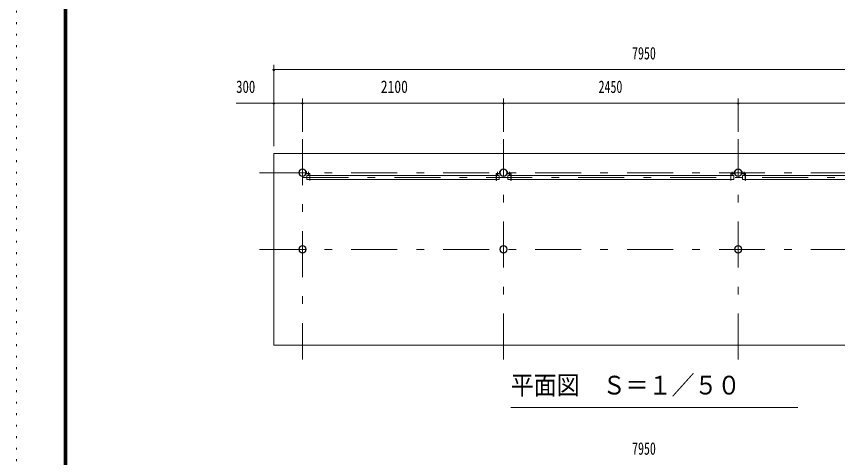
# Model space of a CAD drawing. Units: millimetres, scale not verified, with parts at other scales. Extents: x -23352 to 23352, y -10500 to 10500.
# Drawn here: x -6348 to 2228, y -4603 to 0 of the extents above; entities that cross this region are included whole.
import ezdxf
from ezdxf.enums import TextEntityAlignment as Align

# ---------------------------------------------------------------- set-up
doc = ezdxf.new("R2010")
doc.units = ezdxf.units.MM
doc.header["$LTSCALE"] = 40
doc.linetypes.add('USER3', pattern=[24, 12, -5, 2, -5])
doc.linetypes.add('USER4', pattern=[3, 0.5, -2.5])
for name, color, linetype, lineweight in [('0-2_1-0BOLD', 7, 'Continuous', 18), ('0-3_1-2CENTER', 3, 'USER3', 18), ('0-5_1-5DIM', 3, 'Continuous', 18), ('0-C_F-F', 5, 'Continuous', 18), ('0-D_F-E_J_ADD', 5, 'USER4', 18)]:
    doc.layers.add(name, color=color, linetype=linetype, lineweight=lineweight)
doc.styles.add('ＭＳ ゴシック', font='')
doc.styles.get('ＭＳ ゴシック').set_extended_font_data('MS Gothic')

msp = doc.modelspace()

# ---------------------------------------------------------------- linework, layer by layer
at = {"layer": '0-2_1-0BOLD'}
for p, q in [((-3660.45, -3430.33), (-3660.45, -1430.33)), ((-3660.45, -1430.33), (4289.55, -1430.33)), ((-3287.5, -1640.33), (-3317.1, -1640.33)), ((-3317.1, -1643.53), (-3287.5, -1643.53)), ((-3282.3, -1658.13), (-1338.6, -1658.13)), ((-1338.6, -1700.83), (-3282.3, -1700.83)), ((-1333.39, -1640.33), (-1303.79, -1640.33)), ((-1303.79, -1643.53), (-1333.39, -1643.53)), ((-1187.5, -1640.33), (-1217.1, -1640.33)), ((-1217.1, -1643.53), (-1187.5, -1643.53)), ((-1182.3, -1658.13), (1111.4, -1658.13)), ((1111.4, -1700.83), (-1182.3, -1700.83)), ((1116.61, -1640.33), (1146.21, -1640.33)), ((1146.21, -1643.53), (1116.61, -1643.53)), ((1262.5, -1640.33), (1232.9, -1640.33)), ((1232.9, -1643.53), (1262.5, -1643.53)), ((1267.7, -1658.13), (3911.41, -1658.13)), ((3911.41, -1700.83), (1267.7, -1700.83)), ((4289.55, -3430.33), (-3660.45, -3430.33))]:
    msp.add_line(p, q, dxfattribs=at)
for points in [[(-3319.1, -1638.33), (-3319.1, -1618.33), (-3322.3, -1618.33), (-3322.3, -1638.33)], [(-1301.79, -1638.33), (-1301.79, -1618.33), (-1298.6, -1618.33), (-1298.6, -1638.33)], [(-1219.1, -1638.33), (-1219.1, -1618.33), (-1222.3, -1618.33), (-1222.3, -1638.33)], [(1148.21, -1638.33), (1148.21, -1618.33), (1151.4, -1618.33), (1151.4, -1638.33)], [(1230.9, -1638.33), (1230.9, -1618.33), (1227.7, -1618.33), (1227.7, -1638.33)], [(-3285.5, -1658.13), (-3314.35, -1658.13), (-3314.35, -1700.83), (-3285.5, -1700.83)], [(-3285.5, -1645.53), (-3285.5, -1711.33), (-3282.3, -1711.33), (-3282.3, -1645.53)], [(-1335.4, -1645.53), (-1335.4, -1711.33), (-1338.6, -1711.33), (-1338.6, -1645.53)], [(-1335.4, -1658.13), (-1306.55, -1658.13), (-1306.55, -1700.83), (-1335.4, -1700.83)], [(-1185.5, -1700.83), (-1214.35, -1700.83), (-1214.35, -1658.13), (-1185.5, -1658.13)], [(-1185.5, -1645.53), (-1185.5, -1711.33), (-1182.3, -1711.33), (-1182.3, -1645.53)], [(1114.6, -1645.53), (1114.6, -1711.33), (1111.4, -1711.33), (1111.4, -1645.53)], [(1114.6, -1658.13), (1143.45, -1658.13), (1143.45, -1700.83), (1114.6, -1700.83)], [(1264.5, -1700.83), (1235.65, -1700.83), (1235.65, -1658.13), (1264.5, -1658.13)], [(1264.5, -1645.53), (1264.5, -1711.33), (1267.7, -1711.33), (1267.7, -1645.53)]]:
    msp.add_lwpolyline(points, dxfattribs=at)
for centre, radius in [((-3360.45, -1630.33), 38.15), ((-3360.45, -1630.33), 38.15), ((-3360.45, -1630.33), 35.35), ((-3360.45, -1630.33), 35.35), ((-1260.45, -1630.33), 38.15), ((-1260.45, -1630.33), 38.15), ((-1260.45, -1630.33), 35.35), ((-1260.45, -1630.33), 35.35), ((-1260.45, -1630.33), 35.35), ((1189.55, -1630.33), 38.15), ((1189.55, -1630.33), 38.15), ((1189.55, -1630.33), 35.35), ((1189.55, -1630.33), 35.35), ((1189.55, -1630.33), 35.35), ((-3360.45, -2430.33), 38.15), ((-3360.45, -2430.33), 35.35), ((-1260.45, -2430.33), 38.15), ((-1260.45, -2430.33), 35.35), ((1189.55, -2430.33), 38.15), ((1189.55, -2430.33), 35.35)]:
    msp.add_circle(centre, radius, dxfattribs=at)
for centre, radius, start, end in [((-1260.45, -1630.33), 38.15, 43.27118, 125.40654), ((1189.55, -1630.33), 38.15, 43.27118, 125.40654), ((-3317.1, -1638.33), 5.2, 180, 270), ((-3317.1, -1638.33), 2, 180, 270), ((-3287.5, -1645.53), 5.2, 0, 90), ((-3287.5, -1645.53), 2, 0, 90), ((-1333.39, -1645.53), 5.2, 90, 180), ((-1333.39, -1645.53), 2, 90, 180), ((-1303.79, -1638.33), 2, 270, 0), ((-1303.79, -1638.33), 5.2, 270, 0), ((-1217.1, -1638.33), 5.2, 180, 270), ((-1217.1, -1638.33), 2, 180, 270), ((-1187.5, -1645.53), 5.2, 0, 90), ((-1187.5, -1645.53), 2, 0, 90), ((1116.61, -1645.53), 5.2, 90, 180), ((1116.61, -1645.53), 2, 90, 180), ((1146.21, -1638.33), 2, 270, 0), ((1146.21, -1638.33), 5.2, 270, 0), ((1232.9, -1638.33), 5.2, 180, 270), ((1232.9, -1638.33), 2, 180, 270), ((1262.5, -1645.53), 5.2, 0, 90), ((1262.5, -1645.53), 2, 0, 90)]:
    msp.add_arc(centre, radius, start, end, dxfattribs=at)
at = {"layer": '0-3_1-2CENTER'}
for p, q in [((-3360.45, -1280.33), (-3360.45, -3580.33)), ((-1260.45, -3580.33), (-1260.45, -1280.33)), ((1189.55, -3580.33), (1189.55, -1280.33)), ((-3297.3, -1621.33), (-3297.3, -1663.13)), ((-1323.6, -1621.33), (-1323.6, -1663.13)), ((-1197.3, -1621.33), (-1197.3, -1663.13)), ((1126.4, -1621.33), (1126.4, -1663.13)), ((1252.7, -1621.33), (1252.7, -1663.13)), ((-3810.45, -1630.33), (4439.56, -1630.33)), ((-3360.45, -1679.48), (3989.56, -1679.48)), ((-3810.45, -2430.33), (4439.56, -2430.33))]:
    msp.add_line(p, q, dxfattribs=at)
at = {"layer": '0-5_1-5DIM'}
for p, q in [((-3660.45, -1355.33), (-3660.45, -505.33)), ((-3650.45, -555.33), (-3670.45, -555.33)), ((-3660.45, -555.33), (4289.55, -555.33)), ((-3660.45, -555.33), (4289.55, -555.33)), ((-3360.45, -855.33), (-3360.45, -1205.33)), ((-1260.45, -1205.33), (-1260.45, -855.33)), ((1189.55, -1205.33), (1189.55, -855.33)), ((-3660.45, -905.33), (-4052.95, -905.33)), ((-3650.45, -905.33), (-3670.45, -905.33)), ((-3660.45, -905.33), (-3360.45, -905.33)), ((-3350.45, -905.33), (-3370.45, -905.33)), ((-3360.45, -905.33), (-1260.45, -905.33)), ((-1250.45, -905.33), (-1270.45, -905.33)), ((-1260.45, -905.33), (1189.55, -905.33)), ((1199.55, -905.33), (1179.55, -905.33)), ((1189.55, -905.33), (3989.55, -905.33)), ((1814.56, -4080.33), (-1185.44, -4080.33))]:
    msp.add_line(p, q, dxfattribs=at)
for centre in [(-3660.45, -555.33), (-3660.45, -905.33), (-3360.45, -905.33), (-1260.45, -905.33), (1189.55, -905.33)]:
    msp.add_arc(centre, 10, 180, 0, dxfattribs=at)
at = {"layer": '0-C_F-F'}
for points in [[(-5848.13, 10100), (-5848.13, -10000), (22851.87, -10000), (22851.87, 10100)], [(-5845.63, 10097.5), (22849.37, 10097.5), (22849.37, -9997.5), (-5845.63, -9997.5)], [(-5843.13, 10095), (-5843.13, -9995), (22846.87, -9995), (22846.87, 10095)], [(-5840.63, 10092.5), (22844.37, 10092.5), (22844.37, -9992.5), (-5840.63, -9992.5)], [(-5838.13, 10090), (22841.87, 10090), (22841.87, -9990), (-5838.13, -9990)], [(-5835.63, 10087.5), (22839.37, 10087.5), (22839.37, -9987.5), (-5835.63, -9987.5)], [(-5833.13, 10085), (22836.87, 10085), (22836.87, -9985), (-5833.13, -9985)], [(-5830.63, 10082.5), (-5830.63, -9982.5), (22834.37, -9982.5), (22834.37, 10082.5)], [(-5828.13, 10080), (-5828.13, -9980), (22831.87, -9980), (22831.87, 10080)], [(-5825.63, 10077.5), (-5825.63, -9977.5), (22829.37, -9977.5), (22829.37, 10077.5)], [(-5823.13, 10075), (22826.87, 10075), (22826.87, -9975), (-5823.13, -9975)]]:
    msp.add_lwpolyline(points, close=True, dxfattribs=at)
at = {"layer": '0-D_F-E_J_ADD'}
msp.add_lwpolyline([(-6348.13, 10500), (-6348.13, -10500), (23351.87, -10500), (23351.87, 10500)], close=True, dxfattribs=at)

# ---------------------------------------------------------------- texts
at = {"layer": '0-5_1-5DIM', "color": 7, "style": 'ＭＳ ゴシック'}
for s, height, width, p in [('7950', 130.2, 0.7, (82.05, -487.56)), ('300', 130.2, 0.75, (-4052.95, -837.57)), ('2100', 130.2, 0.8, (-2542.95, -837.57)), ('2450', 130.2, 0.7, (-267.95, -837.57)), ('平面図\u3000Ｓ＝１／５０', 195.4, 0.9, (-1185.44, -4003.68)), ('7950', 130.2, 0.7, (82.05, -4612.56))]:
    msp.add_text(s, height=height, dxfattribs=dict(at, width=width)).set_placement(p, align=Align.BOTTOM_LEFT)

doc.saveas('drawing.dxf')
